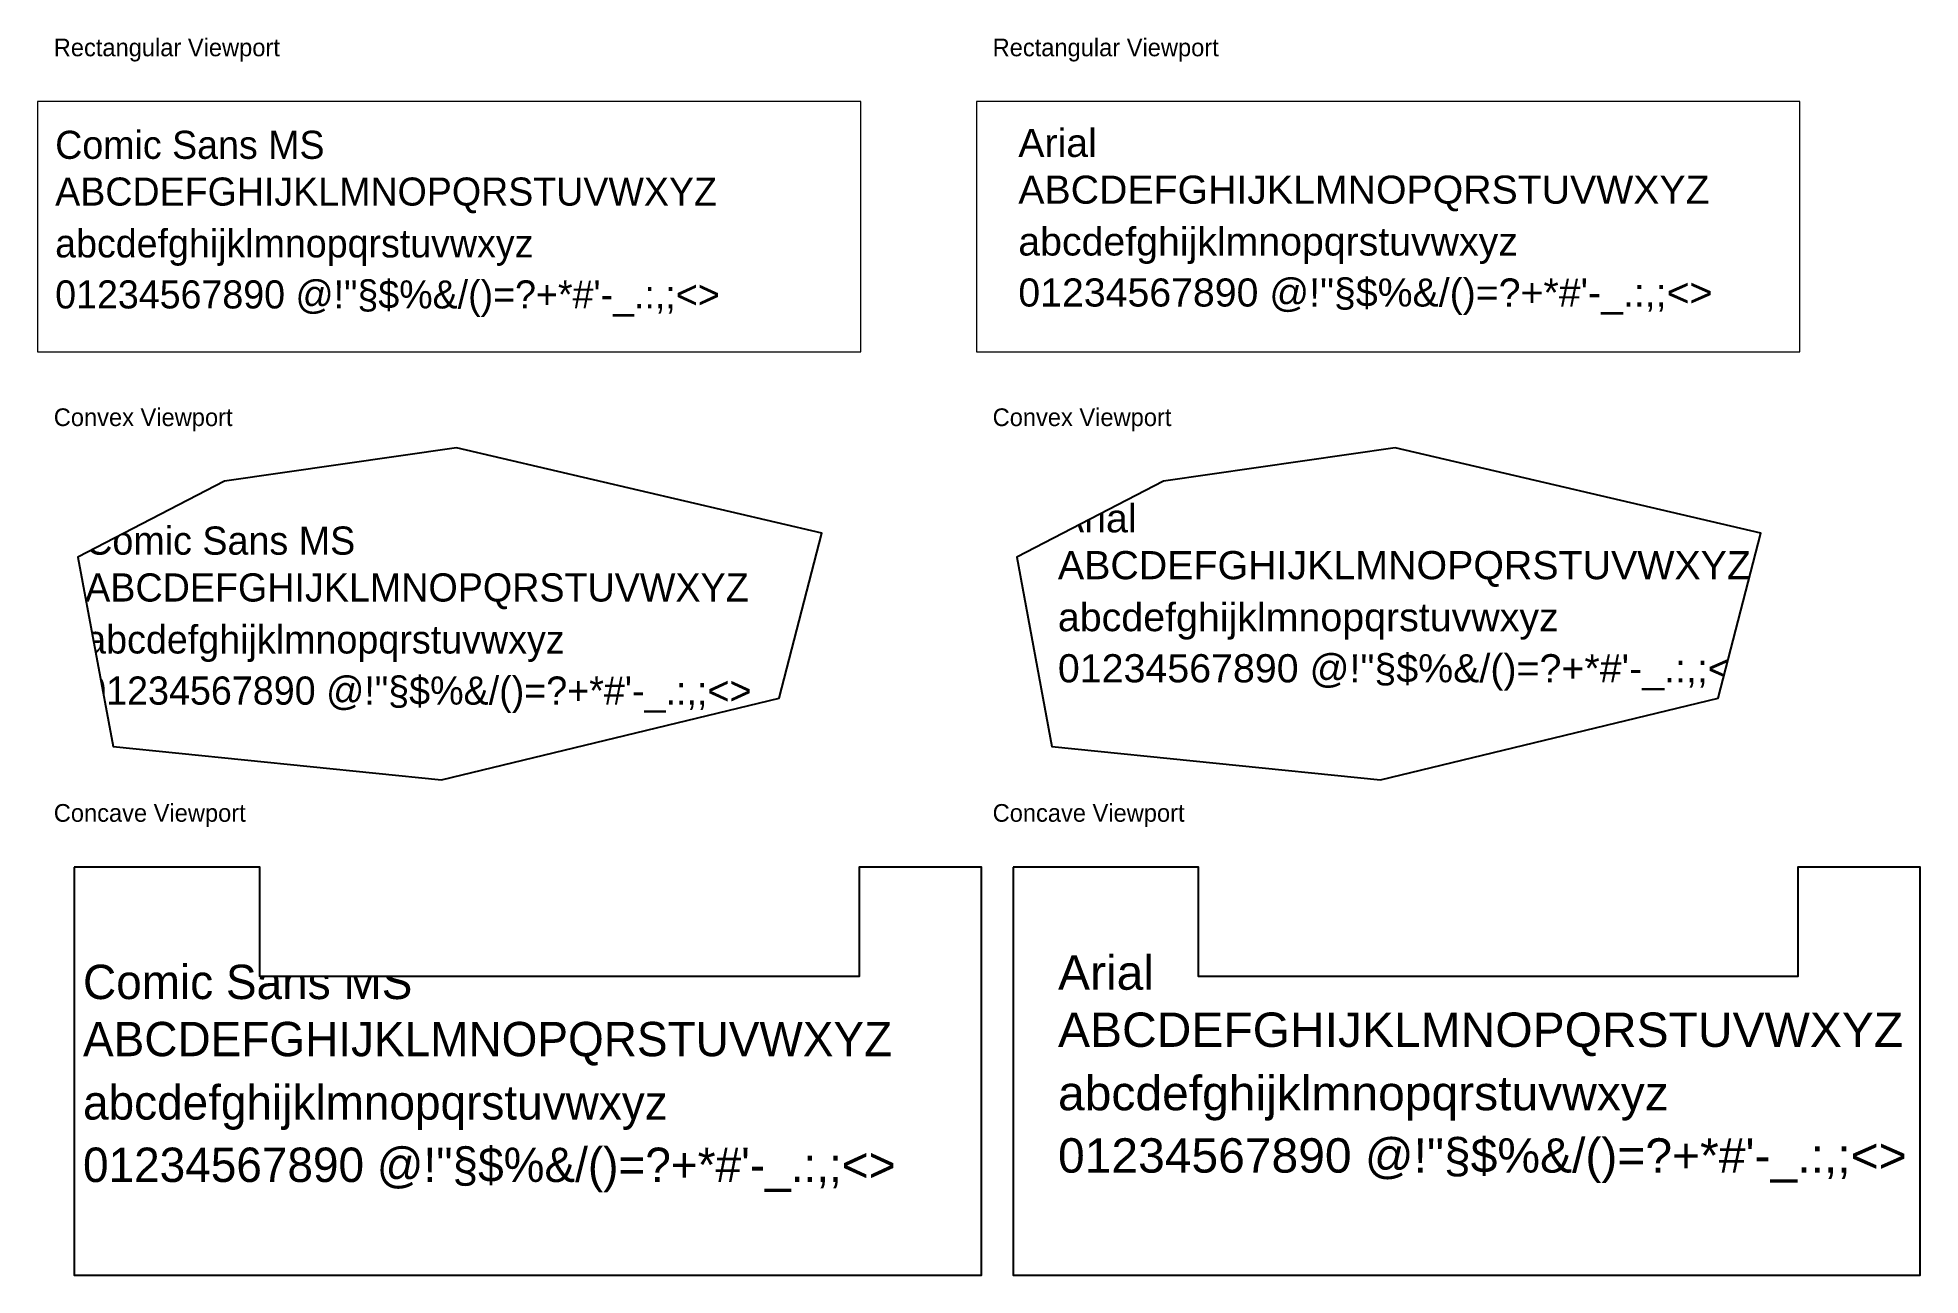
# Paper-space layout 'Layout1' of a CAD drawing. Header units: metres. Extents: x -4 to 262, y 5 to 180.
# The model-space entities are those that its viewports show. They can reach past a viewport. Long polylines and large blocks are cut down to what shows.
import ezdxf

# ---------------------------------------------------------------- set-up
doc = ezdxf.new("R2010")
doc.units = ezdxf.units.M
doc.styles.add('COMIC', font='comic.ttf')
doc.styles.get("Standard").update_dxf_attribs({"font": 'arial.ttf'})

msp = doc.modelspace()

# ---------------------------------------------------------------- texts
at = {"style": 'COMIC'}
for s, p in [('Comic Sans MS', (170.86, 236.5)), ('ABCDEFGHIJKLMNOPQRSTUVWXYZ', (170.86, 232.34)), ('abcdefghijklmnopqrstuvwxyz', (170.86, 227.73)), ('01234567890 @!"§$%&/()=?+*#\'-_.:,;<>', (170.86, 223.19))]:
    msp.add_text(s, height=2.5, dxfattribs=at).set_placement(p)
for s, p in [('Arial', (251.26, 236.5)), ('ABCDEFGHIJKLMNOPQRSTUVWXYZ', (251.26, 232.34)), ('abcdefghijklmnopqrstuvwxyz', (251.26, 227.73)), ('01234567890 @!"§$%&/()=?+*#\'-_.:,;<>', (251.26, 223.19))]:
    msp.add_text(s, height=2.5).set_placement(p)

psp = doc.layouts.get("Layout1")

# ---------------------------------------------------------------- linework, layer by layer
for points in [[(22.21, 117.17), (1.49, 106.42), (6.47, 79.66), (52.89, 74.94), (100.63, 86.48), (106.66, 109.83), (54.99, 121.89)], [(154.92, 117.17), (134.2, 106.42), (139.18, 79.66), (185.6, 74.94), (233.34, 86.48), (239.37, 109.83), (187.7, 121.89)], [(0.97, 62.62), (0.97, 4.92), (129.22, 4.92), (129.22, 62.62), (111.91, 62.62), (111.91, 47.14), (27.19, 47.14), (27.19, 62.62)], [(133.67, 62.62), (133.67, 4.92), (261.92, 4.92), (261.92, 62.62), (244.61, 62.62), (244.61, 47.14), (159.9, 47.14), (159.9, 62.62)]]:
    psp.add_lwpolyline(points, close=True)

# ---------------------------------------------------------------- texts
at = {"style": 'COMIC'}
for s, p in [('Rectangular Viewport', (-1.92, 177.23)), ('Rectangular Viewport', (130.79, 177.23)), ('Convex Viewport', (-1.92, 124.96)), ('Convex Viewport', (130.79, 124.96)), ('Concave Viewport', (-1.92, 69.03)), ('Concave Viewport', (130.79, 69.03))]:
    psp.add_text(s, height=2.5, dxfattribs=at).set_placement(p)

# ---------------------------------------------------------------- viewports
at = {"layer": '0'}
for center, view_center_point, status in [((53.98, 153.15), (205.92, 230.47), 5), ((186.69, 153.15), (284.16, 230.3), 4)]:
    psp.add_viewport(center=center, size=(116.37, 35.4019), view_center_point=view_center_point, view_height=22.2835, status=status, dxfattribs=at)
for center, size, view_center_point, view_height, status, outline in [((54.08, 98.42), (105.17, 46.9463), (203.23, 231.25), 29.4735, 6, [(22.21, 117.17), (1.49, 106.42), (6.47, 79.66), (52.89, 74.94), (100.63, 86.48), (106.66, 109.83), (54.99, 121.89)]), ((186.78, 98.42), (105.17, 46.9463), (280.62, 229.27), 29.4735, 3, [(154.92, 117.17), (134.2, 106.42), (139.18, 79.66), (185.6, 74.94), (233.34, 86.48), (239.37, 109.83), (187.7, 121.89)]), ((65.09, 33.77), (128.25, 57.6994), (203.23, 231.25), 29.7055, 7, [(0.97, 62.62), (0.97, 4.92), (129.22, 4.92), (129.22, 62.62), (111.91, 62.62), (111.91, 47.14), (27.19, 47.14), (27.19, 62.62)])]:
    vp = psp.add_viewport(center=center, size=size, view_center_point=view_center_point, view_height=view_height, status=status, dxfattribs=at)
    vp.dxf.flags = 0x10000  # cut along an outline
    vp.dxf.clipping_boundary_handle = psp.add_lwpolyline(outline, format="xyb", close=True, dxfattribs={"invisible": 1}).dxf.handle
vp = psp.add_viewport(center=(197.8, 33.77), size=(128.25, 57.6994), view_center_point=(281, 230.57), view_height=29.7055, dxfattribs=at)
vp.dxf.flags = 0x10000  # cut along an outline
vp.dxf.clipping_boundary_handle = psp.add_lwpolyline([(133.67, 62.62), (133.67, 4.92), (261.92, 4.92), (261.92, 62.62), (244.61, 62.62), (244.61, 47.14), (159.9, 47.14), (159.9, 62.62)], format="xyb", close=True, dxfattribs={"invisible": 1}).dxf.handle

doc.saveas('drawing.dxf')
